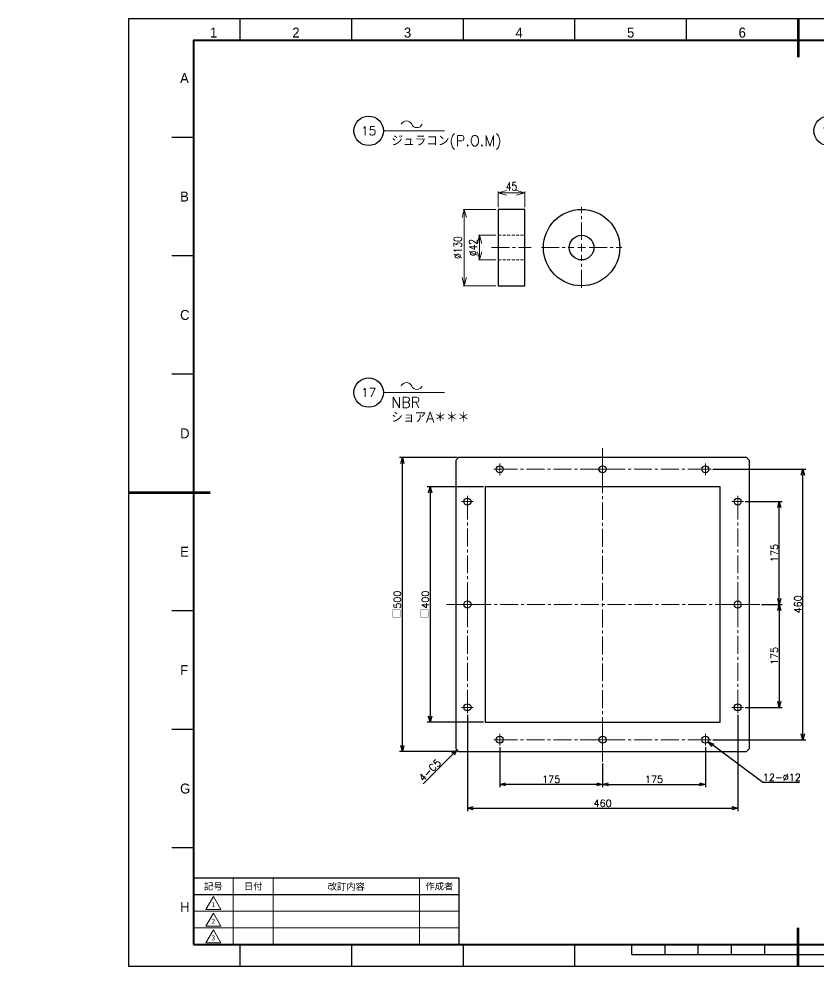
# Model space of a CAD drawing. Header units: millimetres. Extents: x 0 to 4931, y -34 to 1655.
# Drawn here: x 2465 to 3826, y 0 to 1611 of the extents above; entities that cross this region are included whole.
import ezdxf
from ezdxf import colors
from ezdxf.entities.mleader import LeaderData, LeaderLine
from ezdxf.enums import TextEntityAlignment as Align
from ezdxf.math import Vec2, Vec3

# ---------------------------------------------------------------- set-up
doc = ezdxf.new("R2010")
doc.units = ezdxf.units.MM
doc.header["$LTSCALE"] = 1.6
doc.header["$PDMODE"] = 99
doc.header["$PDSIZE"] = 1
doc.linetypes.add('CENTER2', pattern=[28.575, 19.05, -3.175, 3.175, -3.175])
doc.linetypes.add('HIDDEN2', pattern=[4.7625, 3.175, -1.5875])
for name, color, linetype, lineweight in [('03_かくれ線', 6, 'HIDDEN2', 13), ('04_中心線', 1, 'CENTER2', 9), ('05_CENTER', 4, 'CENTER2', 13), ('07_寸法線', 3, 'Continuous', 9), ('08_DIM', 3, 'Continuous', 13), ('99_図枠', 7, 'Continuous', 40)]:
    doc.layers.add(name, color=color, linetype=linetype, lineweight=lineweight)
doc.styles.add('KSS_TXT', font='txt.shx', dxfattribs={"bigfont": 'extfont2.shx'})
doc.styles.add('MS_G', font='MS Gothic.ttf')
doc.styles.get("Standard").update_dxf_attribs({"font": 'txt.shx', "bigfont": 'extfont2.shx'})
doc.styles.add('寸法用', font='simplex.shx', dxfattribs={"width": 0.8, "bigfont": '@extfont2.shx'})
doc.styles.add('表題用', font='MS PGothic.ttf')
doc.dimstyles.new('KSS_DIM', dxfattribs={"dimscale": 4, "dimtxt": 3, "dimasz": 2.5, "dimexe": 1.25, "dimexo": 0.625, "dimtad": 1, "dimdsep": 46, "dimtxsty": 'KSS_TXT', "dimblk": 'OPEN30', "dimcen": 0, "dimazin": 2, "dimtfac": 0.75, "dimtmove": 0, "dimatfit": 3, "dimldrblk": 'OPEN30', "dimfxl": 1.25, "dimtolj": 1, "dimarcsym": 0})
doc.dimstyles.new('KSS_DIM$3', dxfattribs={"dimscale": 4, "dimtxt": 3, "dimasz": 2.5, "dimexe": 1.25, "dimexo": 0.625, "dimtad": 1, "dimtih": 1, "dimtoh": 1, "dimdsep": 46, "dimtxsty": 'KSS_TXT', "dimblk": 'OPEN30', "dimcen": 0, "dimazin": 2, "dimtfac": 0.75, "dimtofl": 0, "dimtmove": 0, "dimatfit": 3, "dimldrblk": 'OPEN30', "dimfxl": 1.25, "dimtolj": 1, "dimarcsym": 0})
doc.dimstyles.new('機械製図用', dxfattribs={"dimtxt": 3.5, "dimasz": 3.5, "dimexe": 2, "dimexo": 0, "dimgap": 1.2, "dimtad": 1, "dimdsep": 46, "dimtxsty": '寸法用', "dimblk": 'OPEN30', "dimcen": 0, "dimclrd": 256, "dimclre": 256, "dimclrt": 7, "dimazin": 2, "dimtm": 1e-09, "dimtfac": 0.75, "dimtmove": 0, "dimatfit": 3, "dimldrblk": 'OPEN30', "dimfxl": 1, "dimlwd": -1, "dimlwe": -1, "dimarcsym": 0})

# ---------------------------------------------------------------- blocks, each defined once
blk = doc.blocks.new('AM_BALLOON1')
at = {"transparency": 16777216}
blk.add_circle((0, 0), 5, dxfattribs=at)
blk.add_attdef('B_NUMBER', text='', height=3, dxfattribs=at).set_placement((0, 0), align=Align.MIDDLE_CENTER)
blk = doc.blocks.new('_OPEN')
at = {"color": 0, "linetype": 'ByBlock'}
for p, q in [((-1, 0.17), (0, 0)), ((0, 0), (-1, -0.17)), ((0, 0), (-1, 0))]:
    blk.add_line(p, q, dxfattribs=at)
blk = doc.blocks.new('p1ba05')
for centre, start, end in [((-2.95, 0.29), 24.2276, 155.5758), ((0, 1.62), 204.2276, 335.5758)]:
    blk.add_arc(centre, 1.62, start, end)
blk = doc.blocks.new('_Open30')
at = {"color": 0, "linetype": 'ByBlock', "lineweight": -2}
for p, q in [((-1, 0.27), (0, 0)), ((0, 0), (-1, -0.27)), ((0, 0), (-1, 0))]:
    blk.add_line(p, q, dxfattribs=at)
blk = doc.blocks.new('*D202')
at = {"layer": '08_DIM', "color": 0, "lineweight": -2, "transparency": 16777216}
for p, q in [((3701.2, 790.1), (3764.5, 790.1)), ((3759.5, 625.1), (3759.5, 780.1)), ((3729, 615.1), (3764.5, 615.1))]:
    blk.add_line(p, q, dxfattribs=at)
at = {"layer": 'Defpoints', "color": 0, "transparency": 16777216}
for p in [(3698.7, 790.1), (3759.5, 790.1), (3726.5, 615.1)]:
    blk.add_point(p, dxfattribs=at)
at = {"layer": '08_DIM', "color": 0, "lineweight": -2, "transparency": 16777216, "xscale": 10, "yscale": 10, "zscale": 10}
for p, rotation in [((3759.5, 790.1), 90), ((3759.5, 615.1), 270)]:
    blk.add_blockref('_Open30', p, dxfattribs=dict(at, rotation=rotation))
at = {"layer": '08_DIM', "color": 0, "transparency": 16777216, "insert": (3751, 702.6), "char_height": 12, "attachment_point": 5, "rotation": 90, "style": 'KSS_TXT'}
blk.add_mtext('\\A1;175', dxfattribs=at)
blk = doc.blocks.new('*D203')
at = {"layer": '08_DIM', "color": 0, "lineweight": -2, "transparency": 16777216}
for p, q in [((3729, 615.1), (3764.5, 615.1)), ((3759.5, 605.1), (3759.5, 450.1)), ((3701.2, 440.1), (3764.5, 440.1))]:
    blk.add_line(p, q, dxfattribs=at)
at = {"layer": 'Defpoints', "color": 0, "transparency": 16777216}
for p in [(3726.5, 615.1), (3698.7, 440.1), (3759.5, 440.1)]:
    blk.add_point(p, dxfattribs=at)
at = {"layer": '08_DIM', "color": 0, "lineweight": -2, "transparency": 16777216, "xscale": 10, "yscale": 10, "zscale": 10}
for p, rotation in [((3759.5, 615.1), 90), ((3759.5, 440.1), 270)]:
    blk.add_blockref('_Open30', p, dxfattribs=dict(at, rotation=rotation))
at = {"layer": '08_DIM', "color": 0, "transparency": 16777216, "insert": (3751, 527.6), "char_height": 12, "attachment_point": 5, "rotation": 90, "style": 'KSS_TXT'}
blk.add_mtext('\\A1;175', dxfattribs=at)
blk = doc.blocks.new('*D204')
at = {"layer": '08_DIM', "color": 0, "lineweight": -2, "transparency": 16777216}
for p, q in [((3646.2, 845.1), (3804.6, 845.1)), ((3799.6, 395.1), (3799.6, 835.1)), ((3646.2, 385.1), (3804.6, 385.1))]:
    blk.add_line(p, q, dxfattribs=at)
at = {"layer": 'Defpoints', "color": 0, "transparency": 16777216}
for p in [(3643.7, 845.1), (3799.6, 845.1), (3643.7, 385.1)]:
    blk.add_point(p, dxfattribs=at)
at = {"layer": '08_DIM', "color": 0, "lineweight": -2, "transparency": 16777216, "xscale": 10, "yscale": 10, "zscale": 10}
for p, rotation in [((3799.6, 845.1), 90), ((3799.6, 385.1), 270)]:
    blk.add_blockref('_Open30', p, dxfattribs=dict(at, rotation=rotation))
at = {"layer": '08_DIM', "color": 0, "transparency": 16777216, "insert": (3791.1, 615.1), "char_height": 12, "attachment_point": 5, "rotation": 90, "style": 'KSS_TXT'}
blk.add_mtext('\\A1;460', dxfattribs=at)
blk = doc.blocks.new('*D205')
at = {"layer": '08_DIM', "color": 0, "lineweight": -2, "transparency": 16777216}
for p, q in [((3283.7, 372.6), (3283.7, 304.1)), ((3458.7, 344.8), (3458.7, 304.1)), ((3448.7, 309.1), (3293.7, 309.1))]:
    blk.add_line(p, q, dxfattribs=at)
at = {"layer": 'Defpoints', "color": 0, "transparency": 16777216}
for p in [(3283.7, 375.1), (3458.7, 347.3), (3283.7, 309.1)]:
    blk.add_point(p, dxfattribs=at)
at = {"layer": '08_DIM', "color": 0, "lineweight": -2, "transparency": 16777216, "xscale": 10, "yscale": 10, "zscale": 10, "rotation": 180}
blk.add_blockref('_Open30', (3283.7, 309.1), dxfattribs=at)
at = {"layer": '08_DIM', "color": 0, "lineweight": -2, "transparency": 16777216, "xscale": 10, "yscale": 10, "zscale": 10}
blk.add_blockref('_Open30', (3458.7, 309.1), dxfattribs=at)
at = {"layer": '08_DIM', "color": 0, "transparency": 16777216, "insert": (3371.2, 317.6), "char_height": 12, "attachment_point": 5, "style": 'KSS_TXT'}
blk.add_mtext('\\A1;175', dxfattribs=at)
blk = doc.blocks.new('*D206')
at = {"layer": '08_DIM', "color": 0, "lineweight": -2, "transparency": 16777216}
for p, q in [((3633.7, 372.6), (3633.7, 304.1)), ((3458.7, 344.8), (3458.7, 304.1)), ((3468.7, 309.1), (3623.7, 309.1))]:
    blk.add_line(p, q, dxfattribs=at)
at = {"layer": 'Defpoints', "color": 0, "transparency": 16777216}
for p in [(3633.7, 375.1), (3458.7, 347.3), (3633.7, 309.1)]:
    blk.add_point(p, dxfattribs=at)
at = {"layer": '08_DIM', "color": 0, "lineweight": -2, "transparency": 16777216, "xscale": 10, "yscale": 10, "zscale": 10, "rotation": 180}
blk.add_blockref('_Open30', (3458.7, 309.1), dxfattribs=at)
at = {"layer": '08_DIM', "color": 0, "lineweight": -2, "transparency": 16777216, "xscale": 10, "yscale": 10, "zscale": 10}
blk.add_blockref('_Open30', (3633.7, 309.1), dxfattribs=at)
at = {"layer": '08_DIM', "color": 0, "transparency": 16777216, "insert": (3546.2, 317.6), "char_height": 12, "attachment_point": 5, "style": 'KSS_TXT'}
blk.add_mtext('\\A1;175', dxfattribs=at)
blk = doc.blocks.new('*D187')
at = {"layer": '08_DIM', "color": 0, "lineweight": -2, "transparency": 16777216}
for p, q in [((3228.7, 427.6), (3228.7, 263.5)), ((3688.7, 427.6), (3688.7, 263.5)), ((3238.7, 268.5), (3678.7, 268.5))]:
    blk.add_line(p, q, dxfattribs=at)
at = {"layer": 'Defpoints', "color": 0, "transparency": 16777216}
for p in [(3228.7, 430.1), (3688.7, 430.1), (3688.7, 268.5)]:
    blk.add_point(p, dxfattribs=at)
at = {"layer": '08_DIM', "color": 0, "lineweight": -2, "transparency": 16777216, "xscale": 10, "yscale": 10, "zscale": 10, "rotation": 180}
blk.add_blockref('_Open30', (3228.7, 268.5), dxfattribs=at)
at = {"layer": '08_DIM', "color": 0, "lineweight": -2, "transparency": 16777216, "xscale": 10, "yscale": 10, "zscale": 10}
blk.add_blockref('_Open30', (3688.7, 268.5), dxfattribs=at)
at = {"layer": '08_DIM', "color": 0, "transparency": 16777216, "insert": (3458.7, 277), "char_height": 12, "attachment_point": 5, "style": 'KSS_TXT'}
blk.add_mtext('\\A1;460', dxfattribs=at)
blk = doc.blocks.new('*D188')
at = {"layer": '08_DIM', "color": 0, "lineweight": -2, "transparency": 16777216}
for p, q in [((3256.2, 815.1), (3160.4, 815.1)), ((3165.4, 805.1), (3165.4, 425.1)), ((3256.2, 415.1), (3160.4, 415.1))]:
    blk.add_line(p, q, dxfattribs=at)
at = {"layer": 'Defpoints', "color": 0, "transparency": 16777216}
for p in [(3258.7, 815.1), (3165.4, 415.1), (3258.7, 415.1)]:
    blk.add_point(p, dxfattribs=at)
at = {"layer": '08_DIM', "color": 0, "lineweight": -2, "transparency": 16777216, "xscale": 10, "yscale": 10, "zscale": 10}
for p, rotation in [((3165.4, 815.1), 90), ((3165.4, 415.1), 270)]:
    blk.add_blockref('_Open30', p, dxfattribs=dict(at, rotation=rotation))
at = {"layer": '08_DIM', "color": 0, "transparency": 16777216, "insert": (3156.9, 615.1), "char_height": 12, "attachment_point": 5, "rotation": 90, "style": 'KSS_TXT'}
blk.add_mtext('\\A1;□400', dxfattribs=at)
blk = doc.blocks.new('*D189')
at = {"layer": '08_DIM', "color": 0, "lineweight": -2, "transparency": 16777216}
for p, q in [((3211.2, 865.1), (3113, 865.1)), ((3118, 375.1), (3118, 855.1)), ((3211.2, 365.1), (3113, 365.1))]:
    blk.add_line(p, q, dxfattribs=at)
at = {"layer": 'Defpoints', "color": 0, "transparency": 16777216}
for p in [(3118, 865.1), (3213.7, 865.1), (3213.7, 365.1)]:
    blk.add_point(p, dxfattribs=at)
at = {"layer": '08_DIM', "color": 0, "lineweight": -2, "transparency": 16777216, "xscale": 10, "yscale": 10, "zscale": 10}
for p, rotation in [((3118, 865.1), 90), ((3118, 365.1), 270)]:
    blk.add_blockref('_Open30', p, dxfattribs=dict(at, rotation=rotation))
at = {"layer": '08_DIM', "color": 0, "transparency": 16777216, "insert": (3109.5, 615.1), "char_height": 12, "attachment_point": 5, "rotation": 90, "style": 'KSS_TXT'}
blk.add_mtext('\\A1;□500', dxfattribs=at)
blk = doc.blocks.new('*D201')
at = {"layer": '08_DIM', "color": 0, "lineweight": -2, "transparency": 16777216}
for p, q in [((3731.3, 312.5), (3646.5, 375.5)), ((3793.8, 312.5), (3731.3, 312.5))]:
    blk.add_line(p, q, dxfattribs=at)
at = {"layer": 'Defpoints', "color": 0, "transparency": 16777216}
for p in [(3628.9, 388.7), (3638.5, 381.5)]:
    blk.add_point(p, dxfattribs=at)
at = {"layer": '08_DIM', "color": 0, "lineweight": -2, "transparency": 16777216, "xscale": 10, "yscale": 10, "zscale": 10, "rotation": 143.3465604900607}
blk.add_blockref('_Open30', (3638.5, 381.5), dxfattribs=at)
at = {"layer": '08_DIM', "color": 0, "transparency": 16777216, "insert": (3763.8, 321), "char_height": 12, "attachment_point": 5, "style": 'KSS_TXT'}
blk.add_mtext('\\A1;12-%%C12', dxfattribs=at)
blk = doc.blocks.new('*D181')
at = {"layer": '08_DIM', "color": 0, "lineweight": -2, "transparency": 16777216}
blk.add_line((3204.1, 360.5), (3153.4, 309.8), dxfattribs=at)
at = {"layer": 'Defpoints', "color": 0, "transparency": 16777216}
for p in [(3211.2, 367.6), (3130.2, 286.6), (3130.2, 286.6)]:
    blk.add_point(p, dxfattribs=at)
at = {"layer": '08_DIM', "color": 0, "lineweight": -2, "transparency": 16777216, "xscale": 10, "yscale": 10, "zscale": 10, "rotation": 44.99999999999969}
blk.add_blockref('_Open30', (3211.2, 367.6), dxfattribs=at)
at = {"layer": '08_DIM', "color": 0, "transparency": 16777216, "insert": (3164.7, 333.1), "char_height": 12, "attachment_point": 5, "rotation": 45, "style": 'KSS_TXT'}
blk.add_mtext('\\A1;4-C5', dxfattribs=at)
blk = doc.blocks.new('*U207')
at = {"layer": '04_中心線', "color": 0, "linetype": 'CENTER2', "transparency": 16777216}
for p, q in [((0, 13), (0, 68.5)), ((-68.5, 0), (-13, 0)), ((13, 0), (68.5, 0)), ((0, -68.5), (0, -13))]:
    blk.add_line(p, q, dxfattribs=at)
at = {"layer": '04_中心線', "color": 0, "linetype": 'Continuous', "transparency": 16777216}
for p, q in [((-6.5, 0), (6.5, 0)), ((0, -6.5), (0, 6.5))]:
    blk.add_line(p, q, dxfattribs=at)
blk = doc.blocks.new('*D208')
at = {"layer": '07_寸法線', "transparency": 16777216}
for p, q in [((3281.2, 1291.2), (3281.2, 1317.4)), ((3312.2, 1315.4), (3295.2, 1315.4)), ((3326.2, 1291.2), (3326.2, 1317.4))]:
    blk.add_line(p, q, dxfattribs=at)
at = {"layer": 'Defpoints', "color": 0, "transparency": 16777216}
for p in [(3281.2, 1315.4), (3281.2, 1287.2), (3326.2, 1287.2)]:
    blk.add_point(p, dxfattribs=at)
at = {"layer": '07_寸法線', "transparency": 16777216, "xscale": 14, "yscale": 14, "zscale": 14, "rotation": 180}
blk.add_blockref('_Open30', (3281.2, 1315.4), dxfattribs=at)
at = {"layer": '07_寸法線', "transparency": 16777216, "xscale": 14, "yscale": 14, "zscale": 14}
blk.add_blockref('_Open30', (3326.2, 1315.4), dxfattribs=at)
at = {"layer": '07_寸法線', "color": 7, "transparency": 16777216, "insert": (3303.7, 1326.4), "char_height": 14, "attachment_point": 5, "style": '寸法用'}
blk.add_mtext('45', dxfattribs=at)
blk = doc.blocks.new('*D209')
at = {"layer": '07_寸法線', "transparency": 16777216}
for p, q in [((3277.2, 1287.2), (3221.3, 1287.2)), ((3223.3, 1273.2), (3223.3, 1171.2)), ((3277.2, 1157.2), (3221.3, 1157.2))]:
    blk.add_line(p, q, dxfattribs=at)
at = {"layer": 'Defpoints', "color": 0, "transparency": 16777216}
for p in [(3281.2, 1287.2), (3223.3, 1157.2), (3281.2, 1157.2)]:
    blk.add_point(p, dxfattribs=at)
at = {"layer": '07_寸法線', "transparency": 16777216, "xscale": 14, "yscale": 14, "zscale": 14}
for p, rotation in [((3223.3, 1287.2), 90), ((3223.3, 1157.2), 270)]:
    blk.add_blockref('_Open30', p, dxfattribs=dict(at, rotation=rotation))
at = {"layer": '07_寸法線', "color": 7, "transparency": 16777216, "insert": (3212.3, 1222.2), "char_height": 14, "attachment_point": 5, "rotation": 90, "style": '寸法用'}
blk.add_mtext('%%C130', dxfattribs=at)
blk = doc.blocks.new('*D210')
at = {"layer": '07_寸法線', "transparency": 16777216}
for p, q in [((3277.2, 1243.2), (3247.5, 1243.2)), ((3249.5, 1229.2), (3249.5, 1215.2)), ((3277.2, 1201.2), (3247.5, 1201.2))]:
    blk.add_line(p, q, dxfattribs=at)
at = {"layer": 'Defpoints', "color": 0, "transparency": 16777216}
for p in [(3281.2, 1243.2), (3249.5, 1201.2), (3281.2, 1201.2)]:
    blk.add_point(p, dxfattribs=at)
at = {"layer": '07_寸法線', "transparency": 16777216, "xscale": 14, "yscale": 14, "zscale": 14}
for p, rotation in [((3249.5, 1243.2), 90), ((3249.5, 1201.2), 270)]:
    blk.add_blockref('_Open30', p, dxfattribs=dict(at, rotation=rotation))
at = {"layer": '07_寸法線', "color": 7, "transparency": 16777216, "insert": (3238.5, 1222.2), "char_height": 14, "attachment_point": 5, "rotation": 90, "style": '寸法用'}
blk.add_mtext('%%C42', dxfattribs=at)

msp = doc.modelspace()

# ---------------------------------------------------------------- linework, layer by layer
msp.add_lwpolyline([(3281.192, 1157.191), (3326.192, 1157.191), (3326.192, 1287.191), (3281.192, 1287.191)], close=True)
at = {"color": 3}
for points in [[(3213.696, 365.077), (3703.696, 365.077), (3708.696, 370.077), (3708.696, 860.077), (3703.696, 865.077), (3213.696, 865.077), (3208.696, 860.077), (3208.696, 370.077)], [(3258.696, 415.077), (3658.696, 415.077), (3658.696, 815.077), (3258.696, 815.077)]]:
    msp.add_lwpolyline(points, close=True, dxfattribs=at)
for radius in [65, 21]:
    msp.add_circle((3423.027, 1222.191), radius)
for centre in [(3283.696, 845.077), (3458.696, 845.077), (3633.696, 845.077), (3228.696, 790.077), (3688.696, 790.077), (3228.696, 615.077), (3688.696, 615.077), (3228.696, 440.077), (3688.696, 440.077), (3283.696, 385.077), (3458.696, 385.077), (3633.696, 385.077)]:
    msp.add_circle(centre, 6, dxfattribs=at)
at = {"layer": '03_かくれ線'}
for p, q in [((3281.192, 1243.191), (3326.192, 1243.191)), ((3281.192, 1201.191), (3326.192, 1201.191))]:
    msp.add_line(p, q, dxfattribs=at)
at = {"layer": '04_中心線'}
msp.add_line((3269.942, 1222.191), (3337.442, 1222.191), dxfattribs=at)
at = {"layer": '05_CENTER'}
for p, q in [((3458.696, 347.318), (3458.696, 882.836)), ((3283.696, 835.077), (3283.696, 855.077)), ((3458.696, 835.077), (3458.696, 855.077)), ((3633.696, 835.077), (3633.696, 855.077)), ((3273.696, 845.077), (3293.696, 845.077)), ((3283.696, 845.077), (3633.696, 845.077)), ((3448.696, 845.077), (3468.696, 845.077)), ((3623.696, 845.077), (3643.696, 845.077)), ((3238.696, 790.077), (3218.696, 790.077)), ((3228.696, 800.077), (3228.696, 780.077)), ((3228.696, 790.077), (3228.696, 440.077)), ((3678.696, 790.077), (3698.696, 790.077)), ((3688.696, 800.077), (3688.696, 780.077)), ((3688.696, 790.077), (3688.696, 440.077)), ((3726.455, 615.077), (3190.937, 615.077)), ((3238.696, 615.077), (3218.696, 615.077)), ((3228.696, 625.077), (3228.696, 605.077)), ((3678.696, 615.077), (3698.696, 615.077)), ((3688.696, 625.077), (3688.696, 605.077)), ((3238.696, 440.077), (3218.696, 440.077)), ((3228.696, 450.077), (3228.696, 430.077)), ((3678.696, 440.077), (3698.696, 440.077)), ((3688.696, 450.077), (3688.696, 430.077)), ((3283.696, 395.077), (3283.696, 375.077)), ((3458.696, 395.077), (3458.696, 375.077)), ((3633.696, 395.077), (3633.696, 375.077)), ((3273.696, 385.077), (3293.696, 385.077)), ((3283.696, 385.077), (3633.696, 385.077)), ((3448.696, 385.077), (3468.696, 385.077)), ((3623.696, 385.077), (3643.696, 385.077))]:
    msp.add_line(p, q, dxfattribs=at)
at = {"layer": '07_寸法線'}
for p, q in [((3085.662, 1420.761), (3189.786, 1420.761)), ((3085.662, 975.517), (3189.786, 975.517))]:
    msp.add_line(p, q, dxfattribs=at)
at = {"layer": '99_図枠', "lineweight": 25}
for p, q in [((2841.972, 1574.349), (2841.972, 1611.12)), ((3031.854, 1574.349), (3031.854, 1611.12)), ((3221.736, 1574.349), (3221.736, 1611.12)), ((3411.618, 1574.349), (3411.618, 1611.12)), ((3601.5, 1574.349), (3601.5, 1611.12)), ((2762.292, 1409.709), (2725.52, 1409.709)), ((2762.292, 1208.299), (2725.52, 1208.299)), ((2762.292, 1006.888), (2725.52, 1006.888)), ((2762.292, 604.067), (2725.52, 604.067)), ((2762.292, 402.657), (2725.52, 402.657)), ((2762.292, 201.246), (2725.52, 201.246)), ((2762.292, 121.464), (3214.863, 121.464)), ((2841.972, 0), (2841.972, 36.607)), ((3031.854, 0), (3031.854, 36.607)), ((3221.736, 0), (3221.736, 36.607)), ((3411.618, 0), (3411.618, 36.607)), ((3508.525, 19.636), (3508.525, 36.607)), ((3565.097, 19.636), (3565.097, 36.607)), ((3621.668, 19.636), (3621.668, 36.607)), ((3678.24, 19.636), (3678.24, 36.607)), ((3734.811, 19.636), (3734.811, 36.607)), ((3508.525, 19.636), (4074.24, 19.636))]:
    msp.add_line(p, q, dxfattribs=at)
at = {"layer": '99_図枠', "lineweight": 53}
for p, q in [((3791.382, 1611.12), (3791.382, 1546.063)), ((2652.09, 805.478), (2790.577, 805.478)), ((3791.382, 0), (3791.382, 64.893))]:
    msp.add_line(p, q, dxfattribs=at)
at = {"layer": '99_図枠', "lineweight": 13}
for p, q in [((2830.177, 36.607), (2830.177, 149.75)), ((2898.063, 36.607), (2898.063, 149.75)), ((3146.977, 36.607), (3146.977, 149.75)), ((2762.292, 93.178), (3214.863, 93.178)), ((2762.292, 64.893), (3214.863, 64.893))]:
    msp.add_line(p, q, dxfattribs=at)
at = {"layer": '99_図枠'}
msp.add_lwpolyline([(2762.292, 36.607), (4893.903, 36.607), (4893.903, 1574.349), (2762.292, 1574.349)], close=True, dxfattribs=at)
at = {"layer": '99_図枠', "lineweight": 25}
msp.add_lwpolyline([(2762.292, 36.607), (3214.863, 36.607), (3214.863, 149.75), (2762.292, 149.75)], close=True, dxfattribs=at)
at = {"layer": '99_図枠', "lineweight": 13}
for points in [[(2783.506, 96.183), (2796.234, 118.229), (2808.963, 96.183), (2783.506, 96.183)], [(2783.506, 67.897), (2796.234, 89.944), (2808.963, 67.897), (2783.506, 67.897)], [(2783.506, 39.611), (2796.234, 61.658), (2808.963, 39.611), (2783.506, 39.611)]]:
    msp.add_lwpolyline(points, dxfattribs=at)
at = {"layer": 'Defpoints'}
msp.add_lwpolyline([(2652.09, 0), (4930.674, 0), (4930.674, 1611.12), (2652.09, 1611.12)], close=True, dxfattribs=at)

# ---------------------------------------------------------------- block references
at = {"layer": '04_中心線', "linetype": 'CENTER2'}
msp.add_blockref('*U207', (3423.027, 1222.191), dxfattribs=at)
at = {"layer": '07_寸法線', "xscale": 6, "yscale": 6, "zscale": 6}
for p in [(3142.723, 1426.231), (3142.723, 980.988)]:
    msp.add_blockref('p1ba05', p, dxfattribs=at)

# ---------------------------------------------------------------- texts
at = {"layer": '07_寸法線', "style": 'KSS_TXT'}
for s, p in [('ジュラコン(P.O.M)', (3099.114, 1394.981)), ('NBR', (3099.114, 949.738)), ('ショアA＊＊＊', (3099.114, 924.66))]:
    msp.add_text(s, height=18, dxfattribs=at).set_placement(p)
at = {"layer": '99_図枠', "lineweight": 13, "style": '表題用'}
for s, p in [('1', (2796.586, 1574.349)), ('2', (2936.913, 1574.349)), ('3', (3126.795, 1574.349)), ('4', (3316.677, 1574.349)), ('5', (3506.559, 1574.349)), ('6', (3696.441, 1574.349))]:
    msp.add_text(s, height=16.971, dxfattribs=at).set_placement(p, align=Align.BOTTOM_CENTER)
for s, p in [('A', (2739.663, 1510.415)), ('B', (2739.663, 1309.004)), ('C', (2739.663, 1107.594)), ('D', (2739.663, 906.183)), ('E', (2739.663, 704.773)), ('F', (2739.663, 503.362)), ('G', (2739.663, 301.951)), ('H', (2739.663, 100.541))]:
    msp.add_text(s, height=16.971, dxfattribs=at).set_placement(p, align=Align.MIDDLE_LEFT)
at = {"layer": '99_図枠', "style": '表題用'}
for s, p in [('記号', (2796.234, 135.607)), ('日付', (2864.12, 135.607)), ('作成者', (3180.92, 135.607))]:
    msp.add_text(s, height=11.3143, dxfattribs=at).set_placement(p, align=Align.MIDDLE_CENTER)
msp.add_text('改訂内容', height=11.3143, dxfattribs=at).set_placement((3022.52, 135.607), align=Align.MIDDLE)
at = {"layer": '99_図枠', "lineweight": 13, "style": 'MS_G'}
for s, p in [('1', (2796.234, 104.493)), ('2', (2796.234, 76.207)), ('3', (2796.234, 47.921))]:
    msp.add_text(s, height=8.486, dxfattribs=at).set_placement(p, align=Align.MIDDLE)

# ---------------------------------------------------------------- dimensions: what is measured, and where the dimension line sits
at = {"layer": '07_寸法線'}
dim = msp.add_linear_dim(base=(3281.192, 1315.446), p1=(3326.192, 1287.191), p2=(3281.192, 1287.191), dimstyle='機械製図用', override={"dimtxt": 14, "dimasz": 14, "dimexo": 4, "dimgap": 4}, dxfattribs=at)
dim.commit()
dim.dimension.update_dxf_attribs({"geometry": '*D208', "text_midpoint": (3303.692, 1326.446)})
for base, p1, p2, picture, middle in [((3223.317, 1157.191), (3281.192, 1287.191), (3281.192, 1157.191), '*D209', (3212.317, 1222.191)), ((3249.477, 1201.191), (3281.192, 1243.191), (3281.192, 1201.191), '*D210', (3238.477, 1222.191))]:
    dim = msp.add_linear_dim(base=base, p1=p1, p2=p2, angle=90, text='%%C<>', dimstyle='機械製図用', override={"dimtxt": 14, "dimasz": 14, "dimexo": 4, "dimgap": 4}, dxfattribs=at)
    dim.commit()
    dim.dimension.update_dxf_attribs({"geometry": picture, "text_midpoint": middle})
at = {"layer": '08_DIM'}
for base, p1, p2, picture, middle in [((3117.977, 865.077), (3213.696, 365.077), (3213.696, 865.077), '*D189', (3109.477, 615.077)), ((3165.36, 415.077), (3258.696, 815.077), (3258.696, 415.077), '*D188', (3156.86, 615.077))]:
    dim = msp.add_linear_dim(base=base, p1=p1, p2=p2, angle=90, text='□<>', dimstyle='KSS_DIM', dxfattribs=at)
    dim.commit()
    dim.dimension.update_dxf_attribs({"geometry": picture, "text_midpoint": middle})
for base, p1, p2, picture, middle in [((3799.582, 845.077), (3643.696, 385.077), (3643.696, 845.077), '*D204', (3791.082, 615.077)), ((3759.505, 790.077), (3726.455, 615.077), (3698.696, 790.077), '*D202', (3751.005, 702.577)), ((3759.505, 440.077), (3726.455, 615.077), (3698.696, 440.077), '*D203', (3751.005, 527.577))]:
    dim = msp.add_linear_dim(base=base, p1=p1, p2=p2, angle=90, dimstyle='KSS_DIM', dxfattribs=at)
    dim.commit()
    dim.dimension.update_dxf_attribs({"geometry": picture, "text_midpoint": middle})
for base, p1, p2, picture, middle in [((3688.696, 268.533), (3228.696, 430.077), (3688.696, 430.077), '*D187', (3458.696, 277.033)), ((3283.696, 309.11), (3458.696, 347.318), (3283.696, 375.077), '*D205', (3371.196, 317.61)), ((3633.696, 309.11), (3458.696, 347.318), (3633.696, 375.077), '*D206', (3546.196, 317.61))]:
    dim = msp.add_linear_dim(base=base, p1=p1, p2=p2, dimstyle='KSS_DIM', dxfattribs=at)
    dim.commit()
    dim.dimension.update_dxf_attribs({"geometry": picture, "text_midpoint": middle})
dim = msp.add_diameter_dim_2p(p1=(3628.883, 388.659), p2=(3638.51, 381.495), text='12-<>', dimstyle='KSS_DIM$3', override={"dimpost": '%%C<>', "dimtix": 1}, dxfattribs=at)
dim.commit()
dim.dimension.update_dxf_attribs({"geometry": '*D201', "text_midpoint": (3763.792, 312.454), "dimtype": 163})
dim = msp.add_aligned_dim(p1=(3211.196, 367.577), p2=(3130.208, 286.589), distance=0, text='4-C5', dimstyle='KSS_DIM', override={"dimse1": 1, "dimse2": 1, "dimsd2": 1}, dxfattribs=at)
dim.commit()
dim.dimension.update_dxf_attribs({"geometry": '*D181', "text_midpoint": (3164.692, 333.093)})

# ---------------------------------------------------------------- leaders
at = {"layer": '07_寸法線'}
ml = msp.add_multileader_block('Standard', dxfattribs=at)
ml.set_content('AM_BALLOON1', color=256, scale=5)
ml.set_attribute('B_NUMBER', '15', width=0)
ml.set_leader_properties(color=256, linetype='ByLayer', lineweight=-1)
ml.set_arrow_properties(name='OPEN')
ml.build(insert=Vec2(0, 0))
ml.multileader.update_dxf_attribs({"leader_type": 0, "has_dogleg": 0, "text_right_attachment_type": 6, "dogleg_length": 0, "arrow_head_size": 10, "scale": 2.5, "block_connection_type": 1})
ctx = ml.context
ctx.base_point, ctx.scale, ctx.char_height, ctx.arrow_head_size, ctx.landing_gap_size, ctx.plane_origin = Vec3(3060.633, 1420.781), 2.5, 20, 10, 10, Vec3(3060.633, 1420.781)
ctx.right_attachment, ctx.attachment_type = 6, 1
notes = []
notes.append((ctx, [(0, (0, 0, 0), (0, 0), (1, 0), 1, [])]))
ctx.block.insert = Vec3(3060.633, 1420.781)
ml = msp.add_multileader_block('Standard', dxfattribs=at)
ml.set_content('AM_BALLOON1', color=256, scale=5)
ml.set_attribute('B_NUMBER', '16', width=0)
ml.set_leader_properties(color=256, linetype='ByLayer', lineweight=-1)
ml.set_arrow_properties(name='OPEN')
ml.build(insert=Vec2(0, 0))
ml.multileader.update_dxf_attribs({"leader_type": 0, "has_dogleg": 0, "text_right_attachment_type": 6, "dogleg_length": 0, "arrow_head_size": 10, "scale": 2.5, "block_connection_type": 1})
ctx = ml.context
ctx.base_point, ctx.scale, ctx.char_height, ctx.arrow_head_size, ctx.landing_gap_size, ctx.plane_origin = Vec3(3843.479, 1420.761), 2.5, 20, 10, 10, Vec3(3843.479, 1420.761)
ctx.right_attachment, ctx.attachment_type = 6, 1
notes.append((ctx, [(0, (0, 0, 0), (0, 0), (1, 0), 1, [])]))
ctx.block.insert = Vec3(3843.479, 1420.761)
ml = msp.add_multileader_block('Standard', dxfattribs=at)
ml.set_content('AM_BALLOON1', color=256, scale=5)
ml.set_attribute('B_NUMBER', '17', width=0)
ml.set_leader_properties(color=256, linetype='ByLayer', lineweight=-1)
ml.set_arrow_properties(name='OPEN')
ml.build(insert=Vec2(0, 0))
ml.multileader.update_dxf_attribs({"leader_type": 0, "has_dogleg": 0, "text_right_attachment_type": 6, "dogleg_length": 0, "arrow_head_size": 10, "scale": 2.5, "block_connection_type": 1})
ctx = ml.context
ctx.base_point, ctx.scale, ctx.char_height, ctx.arrow_head_size, ctx.landing_gap_size, ctx.plane_origin = Vec3(3060.633, 975.537), 2.5, 20, 10, 10, Vec3(3060.633, 975.537)
ctx.right_attachment, ctx.attachment_type = 6, 1
notes.append((ctx, [(0, (0, 0, 0), (0, 0), (1, 0), 1, [])]))
ctx.block.insert = Vec3(3060.633, 975.537)
ml = msp.add_multileader_block('Standard', dxfattribs=at)
ml.set_content('AM_BALLOON1', color=256, scale=5)
ml.set_attribute('B_NUMBER', '18', width=0)
ml.set_leader_properties(color=256, linetype='ByLayer', lineweight=-1)
ml.set_arrow_properties(name='OPEN')
ml.build(insert=Vec2(0, 0))
ml.multileader.update_dxf_attribs({"leader_type": 0, "has_dogleg": 0, "text_right_attachment_type": 6, "dogleg_length": 0, "arrow_head_size": 10, "scale": 2.5, "block_connection_type": 1})
ctx = ml.context
ctx.base_point, ctx.scale, ctx.char_height, ctx.arrow_head_size, ctx.landing_gap_size, ctx.plane_origin = Vec3(4077.83, 915.071), 2.5, 20, 10, 10, Vec3(4077.83, 915.071)
ctx.right_attachment, ctx.attachment_type = 6, 1
notes.append((ctx, [(0, (0, 0, 0), (0, 0), (1, 0), 1, [])]))
ctx.block.insert = Vec3(4077.83, 915.071)
for ctx, leaders in notes:
    for number, flags, end, landing, length, lines in leaders:
        leader = LeaderData()
        leader.index, (leader.has_last_leader_line, leader.has_dogleg_vector, leader.attachment_direction) = number, flags
        leader.last_leader_point, leader.dogleg_vector, leader.dogleg_length = Vec3(end), Vec3(landing), length
        for number, points, colour, breaks in lines:
            line = LeaderLine()
            line.index, line.vertices, line.color, line.breaks = number, Vec3.list(points), colors.encode_raw_color(colour), breaks
            leader.lines.append(line)
        ctx.leaders.append(leader)

doc.saveas('drawing.dxf')
